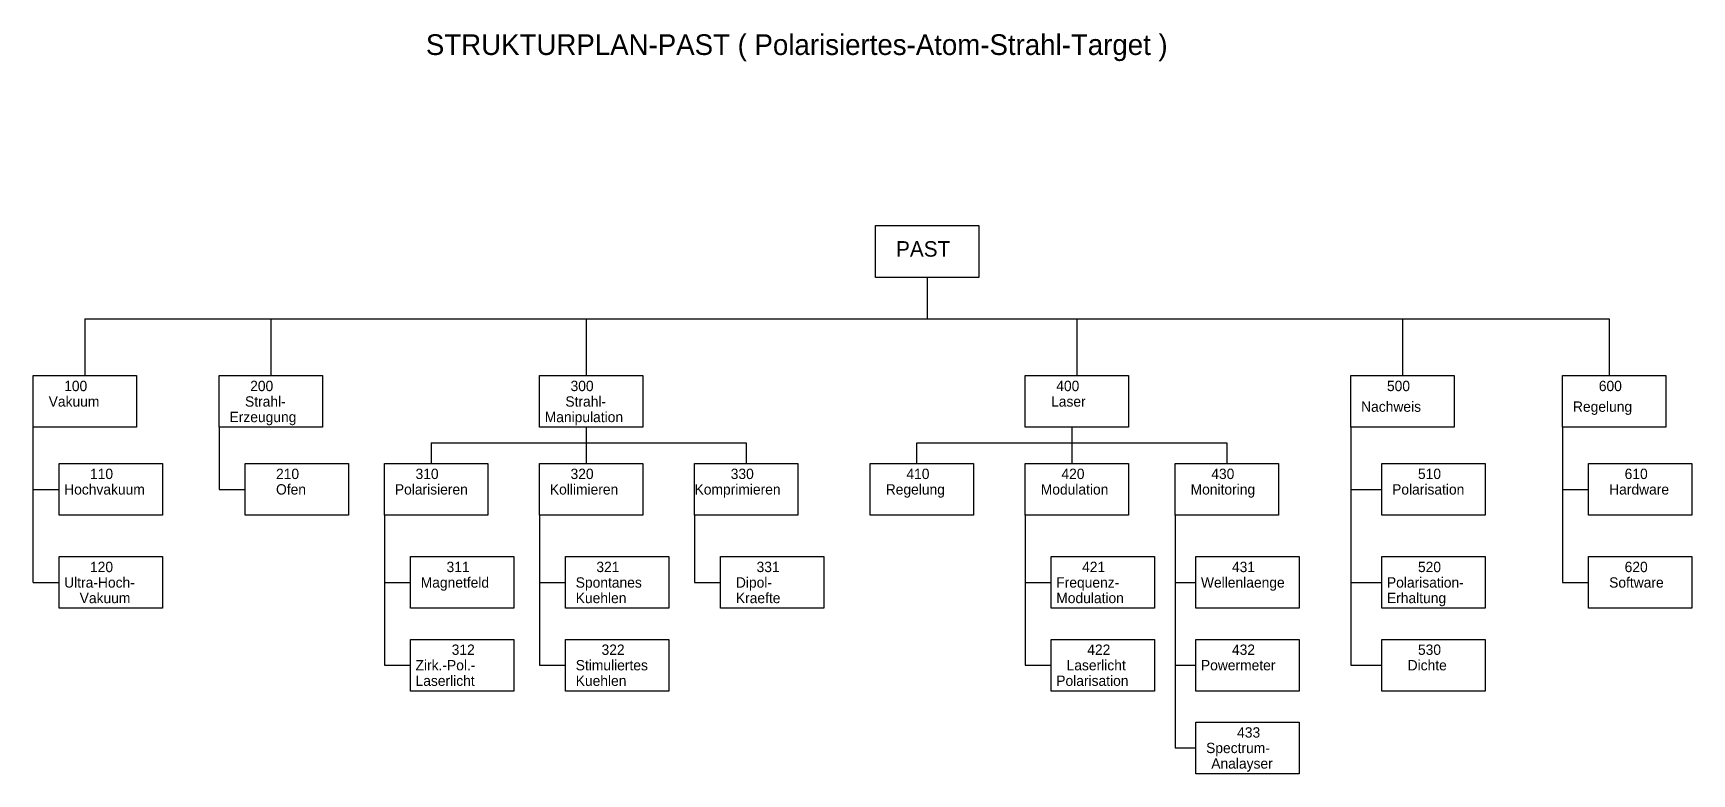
# Model space of a CAD drawing. Extents: x 27 to 348, y 154 to 297.
import ezdxf

# ---------------------------------------------------------------- set-up
doc = ezdxf.new("R2010")
doc.units = 0
doc.header["$LTSCALE"] = 25
doc.linetypes.add('AUSGEZOGEN', pattern=[0])
doc.layers.get('0').update_dxf_attribs({"linetype": 'AUSGEZOGEN'})

msp = doc.modelspace()

# ---------------------------------------------------------------- linework, layer by layer
at = {"color": 0}
for p, q in [((200, 250), (200, 242)), ((37, 242), (37, 231)), ((37, 242), (332, 242)), ((73, 242), (73, 231)), ((134, 242), (134, 231)), ((229, 242), (229, 231)), ((292, 242), (292, 231)), ((332, 242), (332, 231)), ((27, 191), (27, 221)), ((63, 221), (63, 209)), ((134, 221), (134, 217)), ((228, 221), (228, 214)), ((282, 221), (282, 175)), ((323, 221), (323, 191)), ((104, 218), (165, 218)), ((104, 218), (104, 214)), ((134, 217), (134, 214)), ((165, 218), (165, 214)), ((198, 214), (198, 218)), ((198, 218), (258, 218)), ((258, 218), (258, 214)), ((27, 209), (32, 209)), ((63, 209), (68, 209)), ((282, 209), (288, 209)), ((323, 209), (328, 209)), ((95, 204), (95, 175)), ((125, 204), (125, 175)), ((155, 204), (155, 191)), ((219, 204), (219, 175)), ((248, 204), (248, 159)), ((27, 191), (32, 191)), ((95, 191), (100, 191)), ((125, 191), (130, 191)), ((155, 191), (160, 191)), ((219, 191), (224, 191)), ((248, 191), (252, 191)), ((282, 191), (288, 191)), ((323, 191), (328, 191)), ((95, 175), (100, 175)), ((125, 175), (130, 175)), ((219, 175), (224, 175)), ((248, 175), (252, 175)), ((282, 175), (288, 175)), ((248, 159), (252, 159))]:
    msp.add_line(p, q, dxfattribs=at)
for points in [[(190, 260), (210, 260), (210, 250), (190, 250), (190, 260)], [(27, 231), (47, 231), (47, 221), (27, 221), (27, 231)], [(63, 231), (83, 231), (83, 221), (63, 221), (63, 231)], [(125, 231), (145, 231), (145, 221), (125, 221), (125, 231)], [(219, 231), (239, 231), (239, 221), (219, 221), (219, 231)], [(282, 231), (302, 231), (302, 221), (282, 221), (282, 231)], [(323, 231), (343, 231), (343, 221), (323, 221), (323, 231)], [(32, 214), (52, 214), (52, 204), (32, 204), (32, 214)], [(68, 214), (88, 214), (88, 204), (68, 204), (68, 214)], [(95, 214), (115, 214), (115, 204), (95, 204), (95, 214)], [(125, 214), (145, 214), (145, 204), (125, 204), (125, 214)], [(155, 214), (175, 214), (175, 204), (155, 204), (155, 214)], [(189, 214), (209, 214), (209, 204), (189, 204), (189, 214)], [(219, 214), (239, 214), (239, 204), (219, 204), (219, 214)], [(248, 214), (268, 214), (268, 204), (248, 204), (248, 214)], [(288, 214), (308, 214), (308, 204), (288, 204), (288, 214)], [(328, 214), (348, 214), (348, 204), (328, 204), (328, 214)], [(32, 196), (52, 196), (52, 186), (32, 186), (32, 196)], [(100, 196), (120, 196), (120, 186), (100, 186), (100, 196)], [(130, 196), (150, 196), (150, 186), (130, 186), (130, 196)], [(160, 196), (180, 196), (180, 186), (160, 186), (160, 196)], [(224, 196), (244, 196), (244, 186), (224, 186), (224, 196)], [(252, 196), (272, 196), (272, 186), (252, 186), (252, 196)], [(288, 196), (308, 196), (308, 186), (288, 186), (288, 196)], [(328, 196), (348, 196), (348, 186), (328, 186), (328, 196)], [(100, 180), (120, 180), (120, 170), (100, 170), (100, 180)], [(130, 180), (150, 180), (150, 170), (130, 170), (130, 180)], [(224, 180), (244, 180), (244, 170), (224, 170), (224, 180)], [(252, 180), (272, 180), (272, 170), (252, 170), (252, 180)], [(288, 180), (308, 180), (308, 170), (288, 170), (288, 180)], [(252, 164), (272, 164), (272, 154), (252, 154), (252, 164)]]:
    msp.add_lwpolyline(points, dxfattribs=at)

# ---------------------------------------------------------------- texts
for s, height, p in [('STRUKTURPLAN-PAST ( Polarisiertes-Atom-Strahl-Target )', 4, (103, 293)), ('PAST', 3, (194, 254)), ('100', 2, (33, 228)), ('200', 2, (69, 228)), ('300', 2, (131, 228)), ('400', 2, (225, 228)), ('500', 2, (289, 228)), ('600', 2, (330, 228)), ('Vakuum', 2, (30, 225)), ('Strahl-', 2, (68, 225)), ('Strahl-', 2, (130, 225)), ('Laser', 2, (224, 225)), ('Nachweis', 2, (284, 224)), ('Regelung', 2, (325, 224)), ('Erzeugung', 2, (65, 222)), ('Manipulation', 2, (126, 222)), ('110', 2, (38, 211)), ('210', 2, (74, 211)), ('310', 2, (101, 211)), ('320', 2, (131, 211)), ('330', 2, (162, 211)), ('410', 2, (196, 211)), ('420', 2, (226, 211)), ('430', 2, (255, 211)), ('510', 2, (295, 211)), ('610', 2, (335, 211)), ('Hochvakuum', 2, (33, 208)), ('Ofen', 2, (74, 208)), ('Polarisieren', 2, (97, 208)), ('Kollimieren', 2, (127, 208)), ('Komprimieren', 2, (155, 208)), ('Regelung', 2, (192, 208)), ('Modulation', 2, (222, 208)), ('Monitoring', 2, (251, 208)), ('Polarisation', 2, (290, 208)), ('Hardware', 2, (332, 208)), ('120', 2, (38, 193)), ('311', 2, (107, 193)), ('321', 2, (136, 193)), ('331', 2, (167, 193)), ('421', 2, (230, 193)), ('431', 2, (259, 193)), ('520', 2, (295, 193)), ('620', 2, (335, 193)), ('Ultra-Hoch-', 2, (33, 190)), ('Magnetfeld', 2, (102, 190)), ('Spontanes', 2, (132, 190)), ('Dipol-', 2, (163, 190)), ('Frequenz-', 2, (225, 190)), ('Wellenlaenge', 2, (253, 190)), ('Polarisation-', 2, (289, 190)), ('Software', 2, (332, 190)), ('Vakuum', 2, (36, 187)), ('Kuehlen', 2, (132, 187)), ('Kraefte', 2, (163, 187)), ('Modulation', 2, (225, 187)), ('Erhaltung', 2, (289, 187)), ('312', 2, (108, 177)), ('322', 2, (137, 177)), ('422', 2, (231, 177)), ('432', 2, (259, 177)), ('530', 2, (295, 177)), ('Zirk.-Pol.-', 2, (101, 174)), ('Stimuliertes', 2, (132, 174)), ('Laserlicht', 2, (227, 174)), ('Powermeter', 2, (253, 174)), ('Dichte', 2, (293, 174)), ('Laserlicht', 2, (101, 171)), ('Kuehlen', 2, (132, 171)), ('Polarisation', 2, (225, 171)), ('433', 2, (260, 161)), ('Spectrum-', 2, (254, 158)), ('Analayser', 2, (255, 155))]:
    msp.add_text(s, height=height, dxfattribs=at).set_placement(p)

doc.saveas('drawing.dxf')
